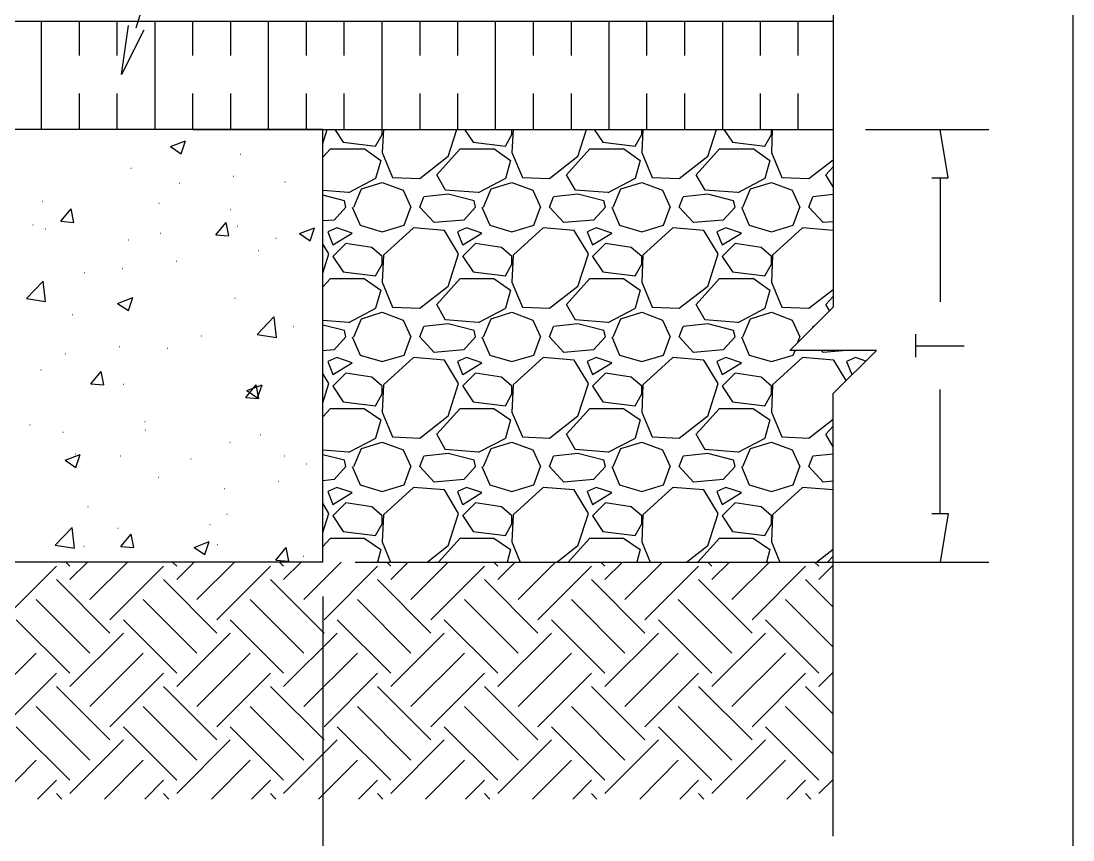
# Model space of a CAD drawing. Header units: millimetres. Extents: x 14 to 201, y 16 to 268.
# Drawn here: x 124.1 to 201.3, y 101.2 to 161.3 of the extents above; entities that cross this region are included whole.
import ezdxf

# ---------------------------------------------------------------- set-up
doc = ezdxf.new("R2010")
doc.units = ezdxf.units.MM
doc.layers.get('0').update_dxf_attribs({"linetype": 'CONTINUOUS'})

msp = doc.modelspace()

# ---------------------------------------------------------------- linework, layer by layer
at = {"color": 0}
for p, q in [((201.296, 264.541), (201.296, 55.4136)), ((132.504, 160.824), (142.389, 192.384)), ((183.684, 172.825), (183.684, 140.335)), ((122.809, 161.312), (183.684, 161.312)), ((131.446, 157.416), (131.953, 161.016)), ((133.074, 160.654), (131.446, 157.416)), ((146.219, 153.374), (63.6693, 153.374)), ((136.694, 153.374), (183.684, 153.374)), ((146.219, 121.624), (146.219, 153.374)), ((186.054, 153.374), (195.114, 153.374)), ((192.13, 149.818), (191.538, 153.374)), ((190.945, 149.818), (192.13, 149.818)), ((191.538, 149.818), (191.538, 140.716)), ((180.509, 137.16), (183.684, 140.335)), ((189.758, 136.674), (189.758, 138.345)), ((189.758, 137.499), (193.315, 137.499)), ((186.859, 137.16), (180.509, 137.16)), ((183.684, 133.985), (186.859, 137.16)), ((183.684, 101.494), (183.684, 133.985)), ((191.538, 125.2), (191.538, 134.282)), ((190.945, 125.2), (192.13, 125.2)), ((192.13, 125.2), (191.538, 121.624)), ((146.219, 121.624), (63.6693, 121.624)), ((148.59, 121.624), (195.114, 121.624)), ((146.219, 119.105), (146.219, 90.3813))]:
    msp.add_line(p, q, dxfattribs=at)
at = {"color": 252}
for p, q in [((125.561, 153.374), (125.561, 161.312)), ((128.355, 158.793), (128.355, 161.312)), ((131.127, 158.793), (131.127, 161.312)), ((133.9, 153.374), (133.9, 161.312)), ((136.674, 158.793), (136.674, 161.312)), ((139.467, 158.793), (139.467, 161.312)), ((142.24, 153.374), (142.24, 161.312)), ((145.012, 158.793), (145.012, 161.312)), ((147.786, 158.793), (147.786, 161.312)), ((150.58, 153.374), (150.58, 161.312)), ((153.352, 158.793), (153.352, 161.312)), ((156.125, 158.793), (156.125, 161.312)), ((158.899, 153.374), (158.899, 161.312)), ((161.692, 158.793), (161.692, 161.312)), ((164.465, 158.793), (164.465, 161.312)), ((167.237, 153.374), (167.237, 161.312)), ((170.011, 158.793), (170.011, 161.312)), ((172.805, 158.793), (172.805, 161.312)), ((175.577, 153.374), (175.577, 161.312)), ((178.35, 158.793), (178.35, 161.312)), ((181.124, 158.793), (181.124, 161.312)), ((128.355, 153.374), (128.355, 156.02)), ((131.127, 153.374), (131.127, 156.02)), ((136.674, 153.374), (136.674, 156.02)), ((139.467, 153.374), (139.467, 156.02)), ((145.012, 153.374), (145.012, 156.02)), ((147.786, 153.374), (147.786, 156.02)), ((153.352, 153.374), (153.352, 156.02)), ((156.125, 153.374), (156.125, 156.02)), ((161.692, 153.374), (161.692, 156.02)), ((164.465, 153.374), (164.465, 156.02)), ((170.011, 153.374), (170.011, 156.02)), ((172.805, 153.374), (172.805, 156.02)), ((178.35, 153.374), (178.35, 156.02)), ((181.124, 153.374), (181.124, 156.02)), ((146.219, 152.357), (146.536, 153.374)), ((147.088, 153.374), (147.721, 152.443)), ((150.093, 152.146), (150.58, 153.013)), ((150.664, 153.374), (150.58, 151.681)), ((150.58, 153.013), (150.58, 153.374)), ((155.426, 151.384), (156.061, 153.374)), ((156.613, 153.374), (157.246, 152.443)), ((159.618, 152.146), (160.105, 153.013)), ((160.189, 153.374), (160.105, 151.681)), ((160.105, 153.013), (160.105, 153.374)), ((164.951, 151.384), (165.586, 153.374)), ((166.138, 153.374), (166.771, 152.443)), ((169.143, 152.146), (169.63, 153.013)), ((169.714, 153.374), (169.63, 151.681)), ((169.63, 153.013), (169.63, 153.374)), ((174.476, 151.384), (175.111, 153.374)), ((175.663, 153.374), (176.296, 152.443)), ((178.668, 152.146), (179.155, 153.013)), ((179.218, 153.374), (179.155, 151.681)), ((179.155, 153.013), (179.155, 153.374)), ((135.021, 152.124), (136.122, 152.547)), ((135.806, 151.595), (136.122, 152.547)), ((147.721, 152.443), (150.093, 152.146)), ((157.246, 152.443), (159.618, 152.146)), ((166.771, 152.443), (169.143, 152.146)), ((176.296, 152.443), (178.668, 152.146)), ((135.021, 152.124), (135.806, 151.595)), ((140.145, 151.553), (140.166, 151.553)), ((146.219, 151.342), (146.769, 151.955)), ((146.769, 151.955), (149.246, 151.955)), ((149.246, 151.977), (150.473, 151.109)), ((150.58, 151.681), (151.342, 149.86)), ((153.332, 149.775), (155.426, 151.405)), ((154.58, 150.05), (156.294, 151.955)), ((156.294, 151.955), (158.771, 151.955)), ((158.771, 151.977), (159.998, 151.109)), ((160.105, 151.681), (160.867, 149.86)), ((162.857, 149.775), (164.951, 151.405)), ((164.105, 150.05), (165.819, 151.955)), ((165.819, 151.955), (168.296, 151.955)), ((168.296, 151.977), (169.523, 151.109)), ((169.63, 151.681), (170.392, 149.86)), ((172.382, 149.775), (174.476, 151.405)), ((173.63, 150.05), (175.344, 151.955)), ((175.344, 151.955), (177.821, 151.955)), ((177.821, 151.977), (179.048, 151.109)), ((179.155, 151.681), (179.917, 149.86)), ((145.67, 150.749), (145.69, 150.749)), ((150.473, 151.109), (150.093, 149.775)), ((159.998, 151.109), (159.618, 149.775)), ((169.523, 151.109), (169.143, 149.775)), ((179.048, 151.109), (178.668, 149.775)), ((181.907, 149.775), (183.684, 151.152)), ((183.155, 150.05), (183.684, 150.643)), ((132.122, 150.537), (132.144, 150.537)), ((139.657, 149.944), (139.679, 149.944)), ((151.342, 149.86), (153.332, 149.775)), ((155.236, 148.908), (154.58, 150.05)), ((160.867, 149.86), (162.857, 149.775)), ((164.761, 148.908), (164.105, 150.05)), ((170.392, 149.86), (172.382, 149.775)), ((174.286, 148.908), (173.63, 150.05)), ((179.917, 149.86), (181.907, 149.775)), ((183.684, 149.162), (183.155, 150.05)), ((135.679, 149.436), (135.7, 149.436)), ((143.425, 149.542), (143.447, 149.542)), ((150.093, 149.775), (148.103, 148.717)), ((149.056, 149.013), (150.58, 149.479)), ((150.58, 149.479), (152.104, 148.908)), ((159.618, 149.775), (157.628, 148.717)), ((158.581, 149.013), (160.105, 149.479)), ((160.105, 149.479), (161.629, 148.908)), ((169.143, 149.775), (167.153, 148.717)), ((168.106, 149.013), (169.63, 149.479)), ((169.63, 149.479), (171.154, 148.908)), ((178.668, 149.775), (176.678, 148.717)), ((177.631, 149.013), (179.155, 149.479)), ((179.155, 149.479), (180.679, 148.908)), ((148.103, 148.739), (146.219, 148.886)), ((147.807, 148.146), (146.219, 148.547)), ((148.483, 147.68), (149.056, 149.013)), ((152.104, 148.908), (152.676, 147.68)), ((153.332, 147.68), (153.628, 148.442)), ((155.428, 148.632), (153.628, 148.442)), ((157.628, 148.739), (155.236, 148.929)), ((157.332, 148.146), (155.428, 148.632)), ((158.008, 147.68), (158.581, 149.013)), ((161.629, 148.908), (162.201, 147.68)), ((162.857, 147.68), (163.153, 148.442)), ((164.953, 148.632), (163.153, 148.442)), ((167.153, 148.739), (164.761, 148.929)), ((166.857, 148.146), (164.953, 148.632)), ((167.533, 147.68), (168.106, 149.013)), ((171.154, 148.908), (171.726, 147.68)), ((172.382, 147.68), (172.678, 148.442)), ((174.478, 148.632), (172.678, 148.442)), ((176.678, 148.739), (174.286, 148.929)), ((176.382, 148.146), (174.478, 148.632)), ((177.058, 147.68), (177.631, 149.013)), ((180.679, 148.908), (181.251, 147.68)), ((181.907, 147.68), (182.203, 148.442)), ((183.684, 148.59), (182.203, 148.442)), ((125.645, 148.103), (125.666, 148.103)), ((126.979, 146.643), (127.742, 147.554)), ((127.932, 146.558), (127.742, 147.552)), ((130.958, 147.87), (130.98, 147.87)), ((134.175, 147.954), (134.197, 147.954)), ((147.913, 147.68), (147.045, 146.728)), ((147.913, 147.68), (147.807, 148.146)), ((148.379, 147.68), (148.949, 146.346)), ((152.188, 146.346), (152.676, 147.68)), ((154.39, 146.536), (153.332, 147.68)), ((157.438, 147.68), (156.57, 146.728)), ((157.438, 147.68), (157.332, 148.146)), ((157.904, 147.68), (158.474, 146.346)), ((161.713, 146.346), (162.201, 147.68)), ((163.915, 146.536), (162.857, 147.68)), ((166.963, 147.68), (166.095, 146.728)), ((166.963, 147.68), (166.857, 148.146)), ((167.429, 147.68), (167.999, 146.346)), ((171.238, 146.346), (171.726, 147.68)), ((173.44, 146.536), (172.382, 147.68)), ((176.488, 147.68), (175.62, 146.728)), ((176.488, 147.68), (176.382, 148.146)), ((176.954, 147.68), (177.524, 146.346)), ((180.763, 146.346), (181.251, 147.68)), ((182.965, 146.536), (181.907, 147.68)), ((139.424, 147.511), (139.446, 147.511)), ((124.926, 146.367), (124.947, 146.367)), ((125.835, 146.093), (125.858, 146.093)), ((126.979, 146.643), (127.932, 146.558)), ((138.366, 145.647), (139.128, 146.558)), ((139.32, 145.564), (139.128, 146.558)), ((139.954, 146.283), (139.976, 146.283)), ((144.505, 145.732), (145.605, 146.156)), ((145.288, 145.203), (145.605, 146.156)), ((147.045, 146.728), (146.219, 146.663)), ((147.235, 146.156), (146.579, 145.86)), ((148.379, 145.774), (147.235, 146.156)), ((148.949, 146.346), (150.58, 145.86)), ((150.58, 145.86), (152.188, 146.346)), ((152.866, 146.156), (150.664, 144.146)), ((155.152, 145.966), (152.866, 146.156)), ((156.57, 146.728), (154.39, 146.536)), ((156.76, 146.156), (156.104, 145.86)), ((157.904, 145.774), (156.76, 146.156)), ((158.474, 146.346), (160.105, 145.86)), ((160.105, 145.86), (161.713, 146.346)), ((162.391, 146.156), (160.189, 144.146)), ((164.677, 145.966), (162.391, 146.156)), ((166.095, 146.728), (163.915, 146.536)), ((166.285, 146.156), (165.629, 145.86)), ((167.429, 145.774), (166.285, 146.156)), ((167.999, 146.346), (169.63, 145.86)), ((169.63, 145.86), (171.238, 146.346)), ((171.916, 146.156), (169.714, 144.146)), ((174.202, 145.966), (171.916, 146.156)), ((175.62, 146.728), (173.44, 146.536)), ((175.81, 146.156), (175.154, 145.86)), ((176.954, 145.774), (175.81, 146.156)), ((177.524, 146.346), (179.155, 145.86)), ((179.155, 145.86), (180.763, 146.346)), ((181.441, 146.156), (179.239, 144.146)), ((183.684, 145.966), (181.441, 146.156)), ((183.684, 146.6), (182.965, 146.536)), ((131.932, 145.267), (131.953, 145.267)), ((134.302, 145.754), (134.324, 145.754)), ((138.366, 145.647), (139.297, 145.564)), ((142.769, 145.394), (142.791, 145.394)), ((144.505, 145.732), (145.288, 145.203)), ((146.579, 145.86), (146.959, 144.908)), ((146.961, 144.908), (148.379, 145.774)), ((156.188, 144.25), (155.152, 145.966)), ((156.104, 145.86), (156.484, 144.908)), ((156.486, 144.908), (157.904, 145.774)), ((165.713, 144.25), (164.677, 145.966)), ((165.629, 145.86), (166.009, 144.908)), ((166.011, 144.908), (167.429, 145.774)), ((175.238, 144.25), (174.202, 145.966)), ((175.154, 145.86), (175.534, 144.908)), ((175.536, 144.908), (176.954, 145.774)), ((137.986, 144.463), (138.006, 144.463)), ((141.5, 144.483), (141.52, 144.483)), ((146.663, 144.25), (146.219, 144.992)), ((147.913, 145.012), (146.959, 144.06)), ((149.818, 144.716), (147.913, 145.012)), ((150.58, 144.06), (149.818, 144.716)), ((157.438, 145.012), (156.484, 144.06)), ((159.343, 144.716), (157.438, 145.012)), ((160.105, 144.06), (159.343, 144.716)), ((166.963, 145.012), (166.009, 144.06)), ((168.868, 144.716), (166.963, 145.012)), ((169.63, 144.06), (168.868, 144.716)), ((176.488, 145.012), (175.534, 144.06)), ((178.393, 144.716), (176.488, 145.012)), ((179.155, 144.06), (178.393, 144.716)), ((135.467, 143.7), (135.487, 143.7)), ((146.219, 142.832), (146.663, 144.25)), ((146.961, 144.06), (147.721, 142.918)), ((150.664, 144.146), (150.58, 142.156)), ((150.58, 143.488), (150.58, 144.06)), ((155.426, 141.859), (156.188, 144.25)), ((156.486, 144.06), (157.246, 142.918)), ((160.189, 144.146), (160.105, 142.156)), ((160.105, 143.488), (160.105, 144.06)), ((164.951, 141.859), (165.713, 144.25)), ((166.011, 144.06), (166.771, 142.918)), ((169.714, 144.146), (169.63, 142.156)), ((169.63, 143.488), (169.63, 144.06)), ((174.476, 141.859), (175.238, 144.25)), ((175.536, 144.06), (176.296, 142.918)), ((179.239, 144.146), (179.155, 142.156)), ((179.155, 143.488), (179.155, 144.06)), ((131.509, 143.171), (131.53, 143.171)), ((147.721, 142.918), (150.093, 142.621)), ((150.093, 142.621), (150.58, 143.488)), ((157.246, 142.918), (159.618, 142.621)), ((159.618, 142.621), (160.105, 143.488)), ((166.771, 142.918), (169.143, 142.621)), ((169.143, 142.621), (169.63, 143.488)), ((176.296, 142.918), (178.668, 142.621)), ((178.668, 142.621), (179.155, 143.488)), ((124.46, 140.971), (125.688, 142.24)), ((125.858, 140.738), (125.688, 142.24)), ((128.714, 142.875), (128.736, 142.875)), ((146.219, 141.817), (146.769, 142.43)), ((146.769, 142.43), (149.246, 142.43)), ((149.246, 142.43), (150.473, 141.584)), ((150.58, 142.156), (151.342, 140.335)), ((154.58, 140.525), (156.294, 142.43)), ((156.294, 142.43), (158.771, 142.43)), ((158.771, 142.43), (159.998, 141.584)), ((160.105, 142.156), (160.867, 140.335)), ((164.105, 140.525), (165.819, 142.43)), ((165.819, 142.43), (168.296, 142.43)), ((168.296, 142.43), (169.523, 141.584)), ((169.63, 142.156), (170.392, 140.335)), ((173.63, 140.525), (175.344, 142.43)), ((175.344, 142.43), (177.821, 142.43)), ((177.821, 142.452), (179.048, 141.584)), ((179.155, 142.156), (179.917, 140.335)), ((150.473, 141.584), (150.093, 140.25)), ((153.332, 140.25), (155.426, 141.88)), ((159.998, 141.584), (159.618, 140.25)), ((162.857, 140.25), (164.951, 141.88)), ((169.523, 141.584), (169.143, 140.25)), ((172.382, 140.25), (174.476, 141.88)), ((179.048, 141.584), (178.668, 140.25)), ((181.907, 140.25), (183.684, 141.627)), ((124.46, 140.969), (125.858, 140.738)), ((131.149, 140.609), (132.271, 141.034)), ((131.149, 140.609), (131.953, 140.08)), ((131.953, 140.08), (132.271, 141.034)), ((139.763, 140.991), (139.784, 140.991)), ((183.155, 140.525), (183.684, 141.118)), ((127.805, 139.806), (127.825, 139.806)), ((131.742, 139.976), (131.763, 139.976)), ((150.093, 140.229), (148.103, 139.192)), ((149.056, 139.488), (150.58, 139.954)), ((150.58, 139.954), (152.104, 139.383)), ((151.342, 140.335), (153.332, 140.25)), ((155.236, 139.383), (154.58, 140.525)), ((159.618, 140.229), (157.628, 139.192)), ((158.581, 139.488), (160.105, 139.954)), ((160.105, 139.954), (161.629, 139.383)), ((160.867, 140.335), (162.857, 140.25)), ((164.761, 139.383), (164.105, 140.525)), ((169.143, 140.229), (167.153, 139.192)), ((168.106, 139.488), (169.63, 139.954)), ((169.63, 139.954), (171.154, 139.383)), ((170.392, 140.335), (172.382, 140.25)), ((174.286, 139.383), (173.63, 140.525)), ((178.668, 140.229), (176.678, 139.192)), ((177.631, 139.488), (179.155, 139.954)), ((179.155, 139.954), (180.679, 139.383)), ((179.917, 140.335), (181.907, 140.25)), ((183.408, 140.082), (183.155, 140.525)), ((136.271, 139.446), (136.292, 139.446)), ((141.394, 138.325), (142.621, 139.615)), ((142.812, 138.113), (142.642, 139.615)), ((144.738, 139.085), (144.759, 139.085)), ((148.103, 139.214), (146.219, 139.361)), ((148.483, 138.155), (149.056, 139.488)), ((152.104, 139.383), (152.676, 138.155)), ((155.428, 139.107), (153.628, 138.917)), ((157.628, 139.214), (155.236, 139.404)), ((157.332, 138.621), (155.428, 139.107)), ((158.008, 138.155), (158.581, 139.488)), ((161.629, 139.383), (162.201, 138.155)), ((164.953, 139.107), (163.153, 138.917)), ((167.153, 139.214), (164.761, 139.404)), ((166.857, 138.621), (164.953, 139.107)), ((167.533, 138.155), (168.106, 139.488)), ((171.154, 139.383), (171.726, 138.155)), ((174.478, 139.107), (172.678, 138.917)), ((176.678, 139.214), (174.286, 139.404)), ((176.382, 138.621), (174.478, 139.107)), ((177.058, 138.155), (177.631, 139.488)), ((180.679, 139.383), (181.251, 138.155)), ((141.394, 138.323), (142.812, 138.113)), ((144.04, 138.917), (144.06, 138.917)), ((147.807, 138.621), (146.219, 139.022)), ((147.913, 138.155), (147.807, 138.621)), ((153.332, 138.155), (153.628, 138.917)), ((157.438, 138.155), (157.332, 138.621)), ((162.857, 138.155), (163.153, 138.917)), ((166.963, 138.155), (166.857, 138.621)), ((172.382, 138.155), (172.678, 138.917)), ((176.488, 138.155), (176.382, 138.621)), ((182.16, 138.811), (182.203, 138.917)), ((182.266, 138.917), (182.203, 138.917)), ((137.308, 138.219), (137.33, 138.219)), ((147.913, 138.155), (147.045, 137.203)), ((148.379, 138.155), (148.949, 136.821)), ((152.188, 136.821), (152.676, 138.155)), ((154.39, 137.011), (153.332, 138.155)), ((157.438, 138.155), (156.57, 137.203)), ((157.904, 138.155), (158.474, 136.821)), ((161.713, 136.821), (162.201, 138.155)), ((163.915, 137.011), (162.857, 138.155)), ((166.963, 138.155), (166.095, 137.203)), ((167.429, 138.155), (167.999, 136.821)), ((171.238, 136.821), (171.726, 138.155)), ((173.44, 137.011), (172.382, 138.155)), ((176.488, 138.155), (175.62, 137.203)), ((176.954, 138.155), (177.524, 136.821)), ((181.102, 137.753), (181.251, 138.155)), ((127.317, 136.905), (127.339, 136.905)), ((131.297, 137.434), (131.319, 137.434)), ((134.79, 137.33), (134.811, 137.33)), ((147.045, 137.203), (146.219, 137.118)), ((148.949, 136.821), (150.58, 136.335)), ((150.58, 136.335), (152.188, 136.821)), ((156.57, 137.203), (154.39, 137.011)), ((158.474, 136.821), (160.105, 136.335)), ((160.105, 136.335), (161.713, 136.821)), ((166.095, 137.203), (163.915, 137.011)), ((167.999, 136.821), (169.63, 136.335)), ((169.63, 136.335), (171.238, 136.821)), ((175.62, 137.203), (173.44, 137.011)), ((177.524, 136.821), (179.155, 136.335)), ((179.155, 136.335), (180.763, 136.821)), ((180.763, 136.821), (180.891, 137.16)), ((182.965, 137.011), (182.816, 137.16)), ((184.658, 137.16), (182.965, 137.011)), ((147.235, 136.631), (146.579, 136.335)), ((146.579, 136.335), (146.959, 135.383)), ((146.961, 135.383), (148.379, 136.249)), ((148.379, 136.249), (147.235, 136.631)), ((152.866, 136.631), (150.664, 134.621)), ((155.152, 136.441), (152.866, 136.631)), ((156.188, 134.725), (155.152, 136.441)), ((156.76, 136.631), (156.104, 136.335)), ((156.104, 136.335), (156.484, 135.383)), ((156.486, 135.383), (157.904, 136.249)), ((157.904, 136.249), (156.76, 136.631)), ((162.391, 136.631), (160.189, 134.621)), ((164.677, 136.441), (162.391, 136.631)), ((165.713, 134.725), (164.677, 136.441)), ((166.285, 136.631), (165.629, 136.335)), ((165.629, 136.335), (166.009, 135.383)), ((166.011, 135.383), (167.429, 136.249)), ((167.429, 136.249), (166.285, 136.631)), ((171.916, 136.631), (169.714, 134.621)), ((174.202, 136.441), (171.916, 136.631)), ((175.238, 134.725), (174.202, 136.441)), ((175.81, 136.631), (175.154, 136.335)), ((175.154, 136.335), (175.534, 135.383)), ((175.536, 135.383), (176.954, 136.249)), ((176.954, 136.249), (175.81, 136.631)), ((181.441, 136.631), (179.239, 134.621)), ((183.727, 136.441), (181.441, 136.631)), ((184.636, 134.938), (183.727, 136.441)), ((185.335, 136.631), (184.679, 136.335)), ((184.679, 136.335), (185.059, 135.383)), ((186.077, 136.376), (185.335, 136.631)), ((125.519, 135.742), (125.539, 135.742)), ((129.18, 134.705), (129.942, 135.616)), ((130.132, 134.621), (129.942, 135.614)), ((139.573, 135.7), (139.594, 135.7)), ((146.663, 134.725), (146.219, 135.467)), ((147.913, 135.487), (146.959, 134.535)), ((149.818, 135.191), (147.913, 135.487)), ((150.58, 134.535), (149.818, 135.191)), ((157.438, 135.487), (156.484, 134.535)), ((159.343, 135.191), (157.438, 135.487)), ((160.105, 134.535), (159.343, 135.191)), ((166.963, 135.487), (166.009, 134.535)), ((168.868, 135.191), (166.963, 135.487)), ((169.63, 134.535), (168.868, 135.191)), ((176.488, 135.487), (175.534, 134.535)), ((178.393, 135.191), (176.488, 135.487)), ((179.155, 134.535), (178.393, 135.191)), ((185.061, 135.383), (185.124, 135.446)), ((129.18, 134.705), (130.132, 134.621)), ((131.55, 134.684), (131.572, 134.684)), ((140.568, 133.71), (141.33, 134.621)), ((140.632, 134.218), (141.753, 134.641)), ((141.52, 133.626), (141.33, 134.621)), ((141.414, 133.689), (141.753, 134.641)), ((146.219, 133.307), (146.663, 134.725)), ((146.961, 134.535), (147.721, 133.393)), ((150.664, 134.621), (150.58, 132.631)), ((150.58, 133.963), (150.58, 134.535)), ((155.426, 132.334), (156.188, 134.725)), ((156.486, 134.535), (157.246, 133.393)), ((160.189, 134.621), (160.105, 132.631)), ((160.105, 133.963), (160.105, 134.535)), ((164.951, 132.334), (165.713, 134.725)), ((166.011, 134.535), (166.771, 133.393)), ((169.714, 134.621), (169.63, 132.631)), ((169.63, 133.963), (169.63, 134.535)), ((174.476, 132.334), (175.238, 134.725)), ((175.536, 134.535), (176.296, 133.393)), ((179.239, 134.621), (179.155, 132.631)), ((179.155, 133.963), (179.155, 134.535)), ((140.568, 133.71), (141.52, 133.626)), ((140.632, 134.218), (141.414, 133.689)), ((150.093, 133.096), (150.58, 133.963)), ((159.618, 133.096), (160.105, 133.963)), ((169.143, 133.096), (169.63, 133.963)), ((178.668, 133.096), (179.155, 133.963)), ((143.171, 133.287), (143.192, 133.287)), ((146.219, 132.292), (146.769, 132.905)), ((146.769, 132.905), (149.246, 132.905)), ((147.721, 133.393), (150.093, 133.096)), ((149.246, 132.905), (150.473, 132.059)), ((154.58, 131), (156.294, 132.905)), ((156.294, 132.905), (158.771, 132.905)), ((157.246, 133.393), (159.618, 133.096)), ((158.771, 132.905), (159.998, 132.059)), ((164.105, 131), (165.819, 132.905)), ((165.819, 132.905), (168.296, 132.905)), ((166.771, 133.393), (169.143, 133.096)), ((168.296, 132.905), (169.523, 132.059)), ((173.63, 131), (175.344, 132.905)), ((175.344, 132.905), (177.821, 132.905)), ((176.296, 133.393), (178.668, 133.096)), ((177.821, 132.905), (179.048, 132.059)), ((150.58, 132.631), (151.342, 130.81)), ((153.332, 130.725), (155.426, 132.355)), ((160.105, 132.631), (160.867, 130.81)), ((162.857, 130.725), (164.951, 132.355)), ((169.63, 132.631), (170.392, 130.81)), ((172.382, 130.725), (174.476, 132.355)), ((179.155, 132.631), (179.917, 130.81)), ((181.907, 130.725), (183.684, 132.102)), ((124.714, 131.699), (124.736, 131.699)), ((133.138, 131.953), (133.16, 131.953)), ((133.181, 131.34), (133.203, 131.34)), ((150.473, 132.059), (150.093, 130.725)), ((159.998, 132.059), (159.618, 130.725)), ((169.523, 132.059), (169.143, 130.725)), ((179.048, 132.059), (178.668, 130.725)), ((183.155, 131), (183.684, 131.593)), ((127.127, 131.17), (127.149, 131.17)), ((141.647, 130.98), (141.669, 130.98)), ((150.093, 130.704), (148.103, 129.667)), ((151.342, 130.81), (153.332, 130.725)), ((155.236, 129.858), (154.58, 131)), ((159.618, 130.704), (157.628, 129.667)), ((160.867, 130.81), (162.857, 130.725)), ((164.761, 129.858), (164.105, 131)), ((169.143, 130.704), (167.153, 129.667)), ((170.392, 130.81), (172.382, 130.725)), ((174.286, 129.858), (173.63, 131)), ((178.668, 130.704), (176.678, 129.667)), ((179.917, 130.81), (181.907, 130.725)), ((183.684, 130.091), (183.155, 131)), ((139.383, 130.429), (139.404, 130.429)), ((148.103, 129.689), (146.219, 129.836)), ((148.483, 128.63), (149.056, 129.963)), ((149.056, 129.963), (150.58, 130.429)), ((150.58, 130.429), (152.104, 129.858)), ((152.104, 129.858), (152.676, 128.63)), ((157.628, 129.689), (155.236, 129.879)), ((158.008, 128.63), (158.581, 129.963)), ((158.581, 129.963), (160.105, 130.429)), ((160.105, 130.429), (161.629, 129.858)), ((161.629, 129.858), (162.201, 128.63)), ((167.153, 129.689), (164.761, 129.879)), ((167.533, 128.63), (168.106, 129.963)), ((168.106, 129.963), (169.63, 130.429)), ((169.63, 130.429), (171.154, 129.858)), ((171.154, 129.858), (171.726, 128.63)), ((176.678, 129.689), (174.286, 129.879)), ((177.058, 128.63), (177.631, 129.963)), ((177.631, 129.963), (179.155, 130.429)), ((179.155, 130.429), (180.679, 129.858)), ((180.679, 129.858), (181.251, 128.63)), ((127.296, 129.095), (128.397, 129.519)), ((127.296, 129.096), (128.079, 128.567)), ((128.058, 129.56), (128.079, 129.56)), ((128.079, 128.567), (128.397, 129.519)), ((131.36, 129.413), (131.382, 129.413)), ((136.525, 129.201), (136.546, 129.201)), ((143.383, 129.433), (143.404, 129.433)), ((147.807, 129.096), (146.219, 129.497)), ((147.913, 128.63), (147.807, 129.096)), ((153.332, 128.63), (153.628, 129.392)), ((155.428, 129.582), (153.628, 129.392)), ((157.332, 129.096), (155.428, 129.582)), ((157.438, 128.63), (157.332, 129.096)), ((162.857, 128.63), (163.153, 129.392)), ((164.953, 129.582), (163.153, 129.392)), ((166.857, 129.096), (164.953, 129.582)), ((166.963, 128.63), (166.857, 129.096)), ((172.382, 128.63), (172.678, 129.392)), ((174.478, 129.582), (172.678, 129.392)), ((176.382, 129.096), (174.478, 129.582)), ((176.488, 128.63), (176.382, 129.096)), ((181.907, 128.63), (182.203, 129.392)), ((183.684, 129.54), (182.203, 129.392)), ((144.992, 128.841), (145.012, 128.841)), ((147.913, 128.63), (147.045, 127.678)), ((148.379, 128.63), (148.949, 127.296)), ((152.188, 127.296), (152.676, 128.63)), ((154.39, 127.486), (153.332, 128.63)), ((157.438, 128.63), (156.57, 127.678)), ((157.904, 128.63), (158.474, 127.296)), ((161.713, 127.296), (162.201, 128.63)), ((163.915, 127.486), (162.857, 128.63)), ((166.963, 128.63), (166.095, 127.678)), ((167.429, 128.63), (167.999, 127.296)), ((171.238, 127.296), (171.726, 128.63)), ((173.44, 127.486), (172.382, 128.63)), ((176.488, 128.63), (175.62, 127.678)), ((176.954, 128.63), (177.524, 127.296)), ((180.763, 127.296), (181.251, 128.63)), ((182.965, 127.486), (181.907, 128.63)), ((134.133, 127.846), (134.155, 127.846)), ((142.96, 127.55), (142.981, 127.55)), ((147.045, 127.678), (146.219, 127.593)), ((156.57, 127.678), (154.39, 127.486)), ((166.095, 127.678), (163.915, 127.486)), ((175.62, 127.678), (173.44, 127.486)), ((183.684, 127.55), (182.965, 127.486)), ((138.981, 127.021), (139.001, 127.021)), ((147.235, 127.106), (146.579, 126.81)), ((146.579, 126.81), (146.959, 125.858)), ((146.961, 125.858), (148.379, 126.724)), ((148.379, 126.724), (147.235, 127.106)), ((148.949, 127.296), (150.58, 126.81)), ((150.58, 126.81), (152.188, 127.296)), ((152.866, 127.106), (150.664, 125.096)), ((155.152, 126.916), (152.866, 127.106)), ((156.188, 125.2), (155.152, 126.916)), ((156.76, 127.106), (156.104, 126.81)), ((156.104, 126.81), (156.484, 125.858)), ((156.486, 125.858), (157.904, 126.724)), ((157.904, 126.724), (156.76, 127.106)), ((158.474, 127.296), (160.105, 126.81)), ((160.105, 126.81), (161.713, 127.296)), ((162.391, 127.106), (160.189, 125.096)), ((164.677, 126.916), (162.391, 127.106)), ((165.713, 125.2), (164.677, 126.916)), ((166.285, 127.106), (165.629, 126.81)), ((165.629, 126.81), (166.009, 125.858)), ((166.011, 125.858), (167.429, 126.724)), ((167.429, 126.724), (166.285, 127.106)), ((167.999, 127.296), (169.63, 126.81)), ((169.63, 126.81), (171.238, 127.296)), ((171.916, 127.106), (169.714, 125.096)), ((174.202, 126.916), (171.916, 127.106)), ((175.238, 125.2), (174.202, 126.916)), ((175.81, 127.106), (175.154, 126.81)), ((175.154, 126.81), (175.534, 125.858)), ((175.536, 125.858), (176.954, 126.724)), ((176.954, 126.724), (175.81, 127.106)), ((177.524, 127.296), (179.155, 126.81)), ((179.155, 126.81), (180.763, 127.296)), ((181.441, 127.106), (179.239, 125.096)), ((183.684, 126.916), (181.441, 127.106)), ((124.863, 126.258), (124.883, 126.258)), ((146.663, 125.2), (146.219, 125.942)), ((147.913, 125.962), (146.959, 125.01)), ((149.818, 125.666), (147.913, 125.962)), ((157.438, 125.962), (156.484, 125.01)), ((159.343, 125.666), (157.438, 125.962)), ((166.963, 125.962), (166.009, 125.01)), ((168.868, 125.666), (166.963, 125.962)), ((176.488, 125.962), (175.534, 125.01)), ((178.393, 125.666), (176.488, 125.962)), ((128.969, 125.709), (128.99, 125.709)), ((139.171, 125.137), (139.192, 125.137)), ((146.219, 123.782), (146.663, 125.2)), ((150.58, 125.01), (149.818, 125.666)), ((155.426, 122.809), (156.188, 125.2)), ((160.105, 125.01), (159.343, 125.666)), ((164.951, 122.809), (165.713, 125.2)), ((169.63, 125.01), (168.868, 125.666)), ((174.476, 122.809), (175.238, 125.2)), ((179.155, 125.01), (178.393, 125.666)), ((137.922, 124.375), (137.943, 124.375)), ((146.961, 125.01), (147.721, 123.868)), ((150.093, 123.571), (150.58, 124.438)), ((150.664, 125.096), (150.58, 123.106)), ((150.58, 124.438), (150.58, 125.01)), ((156.486, 125.01), (157.246, 123.868)), ((159.618, 123.571), (160.105, 124.438)), ((160.189, 125.096), (160.105, 123.106)), ((160.105, 124.438), (160.105, 125.01)), ((166.011, 125.01), (166.771, 123.868)), ((169.143, 123.571), (169.63, 124.438)), ((169.714, 125.096), (169.63, 123.106)), ((169.63, 124.438), (169.63, 125.01)), ((175.536, 125.01), (176.296, 123.868)), ((178.668, 123.571), (179.155, 124.438)), ((179.239, 125.096), (179.155, 123.106)), ((179.155, 124.438), (179.155, 125.01)), ((126.555, 122.873), (127.805, 124.164)), ((127.974, 122.64), (127.805, 124.164)), ((131.17, 124.121), (131.191, 124.121)), ((131.382, 122.767), (132.143, 123.676)), ((132.334, 122.681), (132.143, 123.676)), ((147.721, 123.868), (150.093, 123.571)), ((157.246, 123.868), (159.618, 123.571)), ((166.771, 123.868), (169.143, 123.571)), ((176.296, 123.868), (178.668, 123.571)), ((126.555, 122.873), (127.974, 122.64)), ((130.028, 123.275), (130.048, 123.275)), ((136.779, 122.703), (137.88, 123.126)), ((137.563, 122.174), (137.88, 123.126)), ((138.494, 122.914), (138.515, 122.914)), ((146.219, 122.767), (146.769, 123.38)), ((146.769, 123.38), (149.246, 123.38)), ((149.246, 123.38), (150.473, 122.534)), ((150.58, 123.106), (151.193, 121.624)), ((153.881, 121.624), (155.426, 122.83)), ((154.707, 121.624), (156.294, 123.38)), ((156.294, 123.38), (158.771, 123.38)), ((158.771, 123.38), (159.998, 122.534)), ((160.105, 123.106), (160.718, 121.624)), ((163.406, 121.624), (164.951, 122.83)), ((164.232, 121.624), (165.819, 123.38)), ((165.819, 123.38), (168.296, 123.38)), ((168.296, 123.38), (169.523, 122.534)), ((169.63, 123.106), (170.243, 121.624)), ((172.931, 121.624), (174.476, 122.83)), ((173.757, 121.624), (175.344, 123.38)), ((175.344, 123.38), (177.821, 123.38)), ((177.821, 123.38), (179.048, 122.534)), ((179.155, 123.106), (179.768, 121.624)), ((128.673, 122.787), (128.694, 122.787)), ((131.382, 122.767), (132.334, 122.681)), ((136.779, 122.703), (137.563, 122.174)), ((142.769, 121.772), (143.531, 122.683)), ((143.721, 121.688), (143.531, 122.681)), ((144.802, 122.068), (144.822, 122.068)), ((150.473, 122.534), (150.22, 121.624)), ((159.998, 122.534), (159.745, 121.624)), ((169.523, 122.534), (169.27, 121.624)), ((179.048, 122.534), (178.795, 121.624)), ((182.456, 121.624), (183.684, 122.577)), ((183.282, 121.624), (183.684, 122.068)), ((122.724, 117.391), (126.661, 121.328)), ((127.635, 121.328), (127.339, 121.624)), ((127.635, 120.354), (128.927, 121.624)), ((129.117, 118.872), (131.869, 121.624)), ((130.578, 117.391), (134.515, 121.328)), ((135.487, 121.328), (135.191, 121.624)), ((135.487, 120.354), (136.779, 121.624)), ((136.97, 118.872), (139.721, 121.624)), ((138.429, 117.391), (142.367, 121.328)), ((142.769, 121.772), (143.721, 121.688)), ((143.341, 121.328), (143.044, 121.624)), ((143.341, 120.354), (144.632, 121.624)), ((144.822, 118.872), (147.574, 121.624)), ((146.304, 117.391), (150.22, 121.328)), ((151.215, 121.328), (150.919, 121.624)), ((151.215, 120.354), (152.484, 121.624)), ((152.676, 118.872), (155.428, 121.624)), ((154.157, 117.391), (158.094, 121.328)), ((159.067, 121.328), (158.771, 121.624)), ((159.067, 120.354), (160.338, 121.624)), ((160.55, 118.872), (163.3, 121.624)), ((162.009, 117.391), (165.946, 121.328)), ((166.92, 121.328), (166.624, 121.624)), ((166.92, 120.354), (168.212, 121.624)), ((168.402, 118.872), (171.154, 121.624)), ((169.863, 117.391), (173.8, 121.328)), ((174.774, 121.328), (174.478, 121.624)), ((174.774, 120.354), (176.065, 121.624)), ((176.255, 118.872), (179.007, 121.624)), ((177.737, 117.391), (181.653, 121.328)), ((182.646, 121.328), (182.33, 121.624)), ((182.648, 120.354), (183.684, 121.392)), ((130.578, 116.417), (126.661, 120.354)), ((138.429, 116.417), (134.515, 120.354)), ((146.304, 116.417), (142.367, 120.354)), ((154.157, 116.417), (150.22, 120.354)), ((162.009, 116.417), (158.094, 120.354)), ((169.863, 116.417), (165.946, 120.354)), ((177.737, 116.417), (173.8, 120.354)), ((183.684, 118.322), (181.653, 120.354)), ((129.117, 114.935), (125.18, 118.872)), ((136.97, 114.935), (133.033, 118.872)), ((144.822, 114.935), (140.885, 118.872)), ((152.676, 114.935), (148.759, 118.872)), ((160.55, 114.935), (156.613, 118.872)), ((168.402, 114.935), (164.465, 118.872)), ((176.255, 114.935), (172.318, 118.872)), ((183.684, 115.381), (180.192, 118.872)), ((127.635, 113.475), (123.698, 117.391)), ((135.487, 113.475), (131.572, 117.391)), ((143.341, 113.475), (139.424, 117.391)), ((151.215, 113.475), (147.278, 117.391)), ((159.067, 113.475), (155.13, 117.391)), ((166.92, 113.475), (163.004, 117.391)), ((174.774, 113.475), (170.857, 117.391)), ((182.646, 113.475), (178.711, 117.391)), ((127.635, 112.48), (131.572, 116.417)), ((135.487, 112.48), (139.424, 116.417)), ((143.341, 112.48), (147.278, 116.417)), ((151.215, 112.48), (155.13, 116.417)), ((159.067, 112.48), (163.004, 116.417)), ((166.92, 112.48), (170.857, 116.417)), ((174.774, 112.48), (178.711, 116.417)), ((121.243, 111.019), (125.18, 114.935)), ((129.117, 111.019), (133.033, 114.935)), ((136.97, 111.019), (140.885, 114.935)), ((144.822, 111.019), (148.759, 114.935)), ((152.676, 111.019), (156.613, 114.935)), ((160.55, 111.019), (164.465, 114.935)), ((168.402, 111.019), (172.318, 114.935)), ((176.255, 111.019), (180.192, 114.935)), ((122.724, 109.538), (126.661, 113.475)), ((130.578, 109.538), (134.515, 113.475)), ((138.429, 109.538), (142.367, 113.475)), ((146.304, 109.538), (150.22, 113.475)), ((154.157, 109.538), (158.094, 113.475)), ((162.009, 109.538), (165.946, 113.475)), ((169.863, 109.538), (173.8, 113.475)), ((177.737, 109.538), (181.653, 113.475)), ((182.648, 112.48), (183.684, 113.538)), ((130.578, 108.565), (126.661, 112.48)), ((138.429, 108.565), (134.515, 112.48)), ((146.304, 108.565), (142.367, 112.48)), ((154.157, 108.565), (150.22, 112.48)), ((162.009, 108.565), (158.094, 112.48)), ((169.863, 108.565), (165.946, 112.48)), ((177.737, 108.565), (173.8, 112.48)), ((183.684, 110.469), (181.653, 112.48)), ((129.117, 107.083), (125.18, 111.019)), ((136.97, 107.083), (133.033, 111.019)), ((144.822, 107.083), (140.885, 111.019)), ((152.676, 107.083), (148.759, 111.019)), ((160.55, 107.083), (156.613, 111.019)), ((168.402, 107.083), (164.465, 111.019)), ((176.255, 107.083), (172.318, 111.019)), ((183.684, 107.527), (180.192, 111.019)), ((127.635, 105.622), (123.698, 109.538)), ((135.487, 105.622), (131.572, 109.538)), ((143.341, 105.622), (139.424, 109.538)), ((151.215, 105.622), (147.278, 109.538)), ((159.067, 105.622), (155.13, 109.538)), ((166.92, 105.622), (163.004, 109.538)), ((174.774, 105.622), (170.857, 109.538)), ((182.646, 105.622), (178.711, 109.538)), ((127.635, 104.628), (131.572, 108.565)), ((135.487, 104.628), (139.424, 108.565)), ((143.341, 104.628), (147.278, 108.565)), ((151.215, 104.628), (155.13, 108.565)), ((159.067, 104.628), (163.004, 108.565)), ((166.92, 104.628), (170.857, 108.565)), ((174.774, 104.628), (178.711, 108.565)), ((122.321, 104.225), (125.18, 107.082)), ((130.175, 104.225), (133.033, 107.082)), ((138.049, 104.225), (140.885, 107.082)), ((145.903, 104.225), (148.759, 107.082)), ((153.755, 104.225), (156.613, 107.082)), ((161.608, 104.225), (164.465, 107.082)), ((169.482, 104.225), (172.318, 107.082)), ((177.334, 104.225), (180.192, 107.082)), ((125.264, 104.225), (126.661, 105.621)), ((133.138, 104.225), (134.515, 105.621)), ((140.991, 104.225), (142.367, 105.621)), ((148.845, 104.225), (150.22, 105.621)), ((156.697, 104.225), (158.094, 105.621)), ((164.571, 104.225), (165.946, 105.621)), ((172.424, 104.225), (173.8, 105.621)), ((180.276, 104.225), (181.653, 105.621)), ((182.648, 104.628), (183.684, 105.664)), ((127.043, 104.225), (126.661, 104.628)), ((134.917, 104.225), (134.515, 104.628)), ((142.769, 104.225), (142.367, 104.628)), ((150.622, 104.225), (150.22, 104.628)), ((158.474, 104.225), (158.094, 104.628)), ((166.348, 104.225), (165.946, 104.628)), ((174.202, 104.225), (173.8, 104.628)), ((182.054, 104.225), (181.653, 104.628))]:
    msp.add_line(p, q, dxfattribs=at)

doc.saveas('drawing.dxf')
